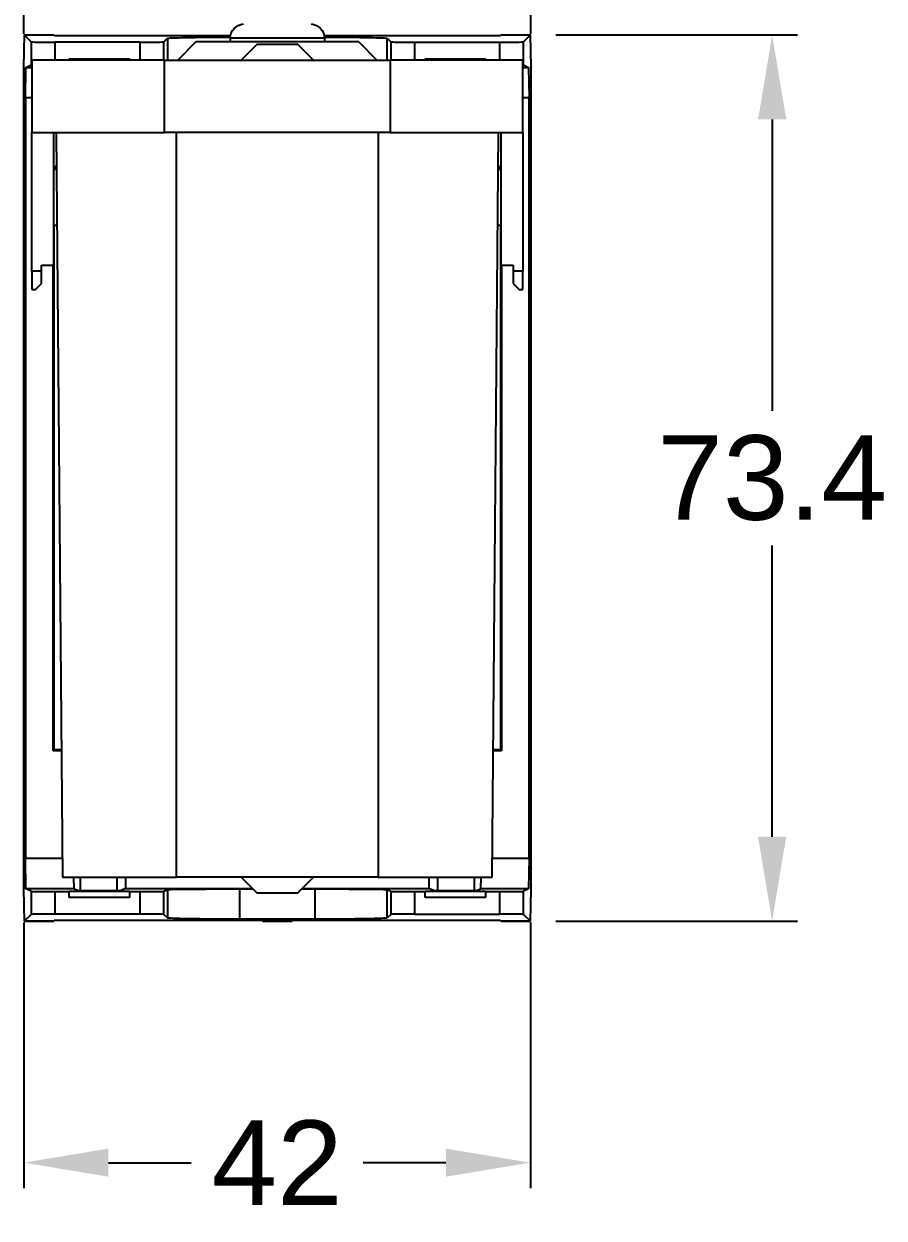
# Model space of a CAD drawing. Header units: millimetres. Extents: x 5401 to 6241, y 1473 to 2067.
# Drawn here: x 5970.4 to 6041.7, y 1642.8 to 1741.7 of the extents above; entities that cross this region are included whole.
import ezdxf

# ---------------------------------------------------------------- set-up
doc = ezdxf.new("R2010")
doc.units = ezdxf.units.MM
doc.layers.add('DIM', color=3, linetype='Continuous')
doc.styles.get("Standard").update_dxf_attribs({"font": 'arial.ttf'})
doc.dimstyles.new('사본 ISO-25', dxfattribs={"dimtxt": 7, "dimasz": 7, "dimexe": 2.1, "dimexo": 2.1, "dimgap": 2, "dimtad": 1, "dimtih": 1, "dimtoh": 1, "dimdec": 1, "dimdsep": 46, "dimtxsty": 'Standard', "dimcen": 0, "dimclrd": 3, "dimclre": 3, "dimclrt": 4, "dimazin": 2, "dimtp": 0.1, "dimtm": 0.1, "dimtfac": 0.714286, "dimtdec": 1, "dimtmove": 0, "dimatfit": 3, "dimfxl": 1, "dimarcsym": 0})

# ---------------------------------------------------------------- blocks, each defined once
blk = doc.blocks.new('*D152')
at = {"layer": 'DIM', "color": 3, "lineweight": -2, "transparency": 16777216}
for p, q in [((5970.4, 1667.284), (5970.4, 1645.284)), ((6012.365, 1667.284), (6012.365, 1645.284)), ((5977.4, 1647.384), (5984.264, 1647.384)), ((6005.365, 1647.384), (5998.501, 1647.384))]:
    blk.add_line(p, q, dxfattribs=at)
at = {"layer": 'DIM', "color": 3, "transparency": 16777216}
for points in [[(5977.4, 1648.55), (5977.4, 1646.217), (5970.4, 1647.384)], [(6005.365, 1648.55), (6005.365, 1646.217), (6012.365, 1647.384)]]:
    blk.add_solid(points, dxfattribs=at)
at = {"layer": 'DIM', "color": 4, "transparency": 16777216, "insert": (5991.382, 1647.384), "char_height": 7, "attachment_point": 5}
blk.add_mtext('42', dxfattribs=at)
blk = doc.blocks.new('*D154')
at = {"layer": 'DIM', "color": 3, "lineweight": -2, "transparency": 16777216}
for p, q in [((6014.465, 1740.813), (6034.5, 1740.813)), ((6032.4, 1733.813), (6032.4, 1709.675)), ((6032.4, 1674.384), (6032.4, 1698.522)), ((6014.465, 1667.384), (6034.5, 1667.384))]:
    blk.add_line(p, q, dxfattribs=at)
at = {"layer": 'DIM', "color": 3, "transparency": 16777216}
for points in [[(6031.233, 1733.813), (6033.567, 1733.813), (6032.4, 1740.813)], [(6031.233, 1674.384), (6033.567, 1674.384), (6032.4, 1667.384)]]:
    blk.add_solid(points, dxfattribs=at)
at = {"layer": 'DIM', "color": 4, "transparency": 16777216, "insert": (6032.4, 1704.098), "char_height": 7, "attachment_point": 5}
blk.add_mtext('73.4', dxfattribs=at)
blk = doc.blocks.new('*D155')
at = {"layer": 'DIM', "color": 3, "lineweight": -2, "transparency": 16777216}
for p, q in [((5970.4, 1740.913), (5970.4, 1762.913)), ((6012.4, 1740.913), (6012.4, 1762.913)), ((5977.4, 1760.813), (6005.4, 1760.813)), ((6012.4, 1760.813), (6033.637, 1760.813))]:
    blk.add_line(p, q, dxfattribs=at)
at = {"layer": 'DIM', "color": 3, "transparency": 16777216}
for points in [[(5977.4, 1761.98), (5977.4, 1759.646), (5970.4, 1760.813)], [(6005.4, 1761.98), (6005.4, 1759.646), (6012.4, 1760.813)]]:
    blk.add_solid(points, dxfattribs=at)
at = {"layer": 'DIM', "color": 4, "transparency": 16777216, "insert": (6026.519, 1766.327), "char_height": 7, "attachment_point": 5}
blk.add_mtext('42', dxfattribs=at)

msp = doc.modelspace()

# ---------------------------------------------------------------- linework, layer by layer
at = {"extrusion": (0, 0, -1)}
for p, q in [((5971.003, 1740.246), (5970.435, 1740.813)), ((5970.435, 1740.813), (5972.848, 1740.813)), ((5970.435, 1740.813), (5972.848, 1740.813)), ((5972.9, 1740.761), (5972.848, 1740.813)), ((5972.9, 1740.761), (5987.521, 1740.761)), ((5982.007, 1740.246), (5982.297, 1740.536)), ((5982.297, 1740.536), (5982.297, 1738.737)), ((5995.3, 1740.537), (5987.5, 1740.537)), ((5987.5, 1740.537), (5987.5, 1740.237)), ((5995.279, 1740.761), (6009.9, 1740.761)), ((5995.3, 1740.537), (5995.3, 1740.237)), ((6000.503, 1740.536), (6000.793, 1740.246)), ((6000.503, 1738.737), (6000.503, 1740.536)), ((6009.952, 1740.813), (6009.9, 1740.761)), ((6009.952, 1740.813), (6012.364, 1740.813)), ((6009.952, 1740.813), (6012.365, 1740.813)), ((6012.364, 1740.813), (6011.797, 1740.246)), ((5971.003, 1740.246), (5971.003, 1738.331)), ((5980.007, 1740.211), (5973.002, 1740.211)), ((5973.002, 1738.737), (5973.002, 1740.211)), ((5980.007, 1740.211), (5980.007, 1738.737)), ((5982.007, 1738.737), (5982.007, 1740.246)), ((5984.65, 1740.237), (5983.15, 1738.737)), ((5998.15, 1740.237), (5984.65, 1740.237)), ((5989.7, 1740.037), (5988.4, 1738.737)), ((5993.1, 1740.037), (5989.7, 1740.037)), ((5994.4, 1738.737), (5993.1, 1740.037)), ((5998.15, 1740.237), (5999.65, 1738.737)), ((6000.793, 1740.246), (6000.793, 1738.737)), ((6002.793, 1740.211), (6009.797, 1740.211)), ((6002.793, 1738.737), (6002.793, 1740.211)), ((6009.797, 1740.211), (6009.797, 1738.737)), ((6011.797, 1738.331), (6011.797, 1740.246)), ((5970.4, 1669.384), (5970.4, 1738.813)), ((5982.05, 1738.737), (5971.05, 1738.737)), ((5971.05, 1738.737), (5971.05, 1732.737)), ((5974.15, 1738.737), (5974.15, 1738.848)), ((5974.15, 1738.848), (5979.15, 1738.848)), ((5979.15, 1738.848), (5979.15, 1738.737)), ((5982.05, 1738.737), (6000.75, 1738.737)), ((5982.05, 1732.737), (5982.05, 1738.737)), ((6011.75, 1738.737), (6000.75, 1738.737)), ((6000.75, 1738.737), (6000.75, 1732.737)), ((6003.65, 1738.737), (6003.65, 1738.848)), ((6003.65, 1738.848), (6008.65, 1738.848)), ((6008.65, 1738.848), (6008.65, 1738.737)), ((6011.75, 1732.737), (6011.75, 1738.737)), ((6012.4, 1738.813), (6012.4, 1669.384)), ((5970.531, 1735.595), (5970.574, 1738.117)), ((5970.574, 1738.117), (5971.003, 1738.331)), ((5970.574, 1738.117), (5971.05, 1738.117)), ((6011.75, 1738.117), (6012.225, 1738.117)), ((6011.797, 1738.331), (6012.225, 1738.117)), ((6012.225, 1738.117), (6012.269, 1735.595)), ((5971.05, 1735.595), (5970.531, 1735.595)), ((5970.531, 1735.595), (5970.531, 1672.601)), ((6012.269, 1735.595), (6011.75, 1735.595)), ((6012.269, 1672.601), (6012.269, 1735.595)), ((5971.05, 1732.737), (5982.05, 1732.737)), ((5971.05, 1721.237), (5971.05, 1732.737)), ((5972.85, 1732.737), (5972.85, 1721.737)), ((5973.067, 1732.737), (5973.606, 1671.037)), ((6000.75, 1732.737), (5982.05, 1732.737)), ((5983.047, 1671.037), (5983.047, 1732.737)), ((5999.747, 1732.737), (5999.747, 1671.037)), ((6000.75, 1732.737), (6011.75, 1732.737)), ((6009.189, 1671.037), (6009.727, 1732.737)), ((6009.95, 1721.737), (6009.95, 1732.737)), ((6011.75, 1732.737), (6011.75, 1721.237)), ((5973.09, 1730.067), (5972.85, 1729.539)), ((6009.95, 1729.526), (6009.704, 1730.067)), ((5973.134, 1725.037), (5972.85, 1725.037)), ((5972.9, 1681.598), (5972.9, 1725.037)), ((6009.95, 1725.037), (6009.66, 1725.037)), ((6009.9, 1725.037), (6009.9, 1681.598)), ((5971.85, 1721.237), (5971.85, 1721.737)), ((5971.85, 1721.737), (5972.85, 1721.737)), ((5972.813, 1681.511), (5972.813, 1721.737)), ((6009.95, 1721.737), (6010.95, 1721.737)), ((6009.987, 1721.737), (6009.987, 1681.511)), ((6010.95, 1721.737), (6010.95, 1721.237)), ((5971.85, 1721.237), (5971.05, 1721.237)), ((5971.05, 1721.237), (5971.05, 1719.737)), ((5971.85, 1720.237), (5971.85, 1721.237)), ((6011.75, 1721.237), (6010.95, 1721.237)), ((6010.95, 1721.237), (6010.95, 1720.237)), ((6011.75, 1719.737), (6011.75, 1721.237)), ((5971.05, 1719.737), (5971.35, 1719.737)), ((5971.35, 1719.737), (5971.85, 1720.237)), ((6010.95, 1720.237), (6011.45, 1719.737)), ((6011.45, 1719.737), (6011.75, 1719.737)), ((5972.813, 1681.511), (5972.9, 1681.598)), ((5973.514, 1681.511), (5972.813, 1681.511)), ((5973.513, 1681.598), (5972.9, 1681.598)), ((6009.987, 1681.511), (6009.28, 1681.511)), ((6009.9, 1681.598), (6009.281, 1681.598)), ((6009.9, 1681.598), (6009.987, 1681.511)), ((5970.531, 1672.601), (5973.592, 1672.601)), ((5970.574, 1670.08), (5970.531, 1672.601)), ((6009.202, 1672.601), (6012.269, 1672.601)), ((6012.269, 1672.601), (6012.225, 1670.08)), ((5973.606, 1671.037), (5983.047, 1671.037)), ((5974.517, 1671.037), (5974.533, 1670.08)), ((5975.097, 1669.896), (5975.097, 1671.037)), ((5978.097, 1671.037), (5978.097, 1669.896)), ((5978.81, 1671.037), (5978.81, 1670.101)), ((5999.747, 1671.037), (5983.047, 1671.037)), ((5988.397, 1671.037), (5989.697, 1669.737)), ((5993.097, 1669.737), (5994.397, 1671.037)), ((5999.747, 1671.037), (6009.189, 1671.037)), ((6003.99, 1670.101), (6003.99, 1671.037)), ((6004.697, 1669.896), (6004.697, 1671.037)), ((6007.697, 1671.037), (6007.697, 1669.896)), ((6008.266, 1670.08), (6008.283, 1671.037)), ((5974.533, 1670.08), (5970.574, 1670.08)), ((5971.003, 1669.866), (5970.574, 1670.08)), ((5971.003, 1669.866), (5971.003, 1667.951)), ((5973.002, 1669.848), (5974.15, 1669.848)), ((5973.002, 1667.986), (5973.002, 1669.848)), ((5974.15, 1669.875), (5974.15, 1669.848)), ((5974.15, 1669.875), (5979.15, 1669.875)), ((5974.15, 1669.348), (5974.15, 1669.848)), ((5979.15, 1669.348), (5974.15, 1669.348)), ((5974.9, 1669.896), (5974.533, 1670.08)), ((5978.4, 1669.896), (5974.9, 1669.896)), ((5978.81, 1670.101), (5978.4, 1669.896)), ((5978.81, 1670.101), (5989.332, 1670.101)), ((5979.15, 1669.848), (5979.15, 1669.875)), ((5979.15, 1669.848), (5980.007, 1669.848)), ((5979.15, 1669.848), (5979.15, 1669.348)), ((5980.007, 1669.848), (5980.007, 1667.986)), ((5982.007, 1669.866), (5982.297, 1670.011)), ((5982.007, 1667.951), (5982.007, 1669.866)), ((5982.297, 1670.011), (5982.297, 1667.661)), ((5988.296, 1670.062), (5989.372, 1670.062)), ((5988.296, 1667.558), (5988.296, 1670.062)), ((5989.697, 1669.737), (5993.097, 1669.737)), ((5993.423, 1670.062), (5994.504, 1670.062)), ((5993.462, 1670.101), (6003.99, 1670.101)), ((5994.504, 1670.062), (5994.504, 1667.558)), ((6000.503, 1670.011), (6000.793, 1669.866)), ((6000.503, 1667.661), (6000.503, 1670.011)), ((6000.793, 1669.866), (6000.793, 1667.951)), ((6002.793, 1669.848), (6003.65, 1669.848)), ((6002.793, 1667.986), (6002.793, 1669.848)), ((6003.65, 1669.875), (6003.65, 1669.848)), ((6003.65, 1669.875), (6008.65, 1669.875)), ((6003.65, 1669.348), (6003.65, 1669.848)), ((6008.65, 1669.348), (6003.65, 1669.348)), ((6004.4, 1669.896), (6003.99, 1670.101)), ((6007.9, 1669.896), (6004.4, 1669.896)), ((6008.266, 1670.08), (6007.9, 1669.896)), ((6012.225, 1670.08), (6008.266, 1670.08)), ((6008.65, 1669.848), (6008.65, 1669.875)), ((6008.65, 1669.848), (6009.797, 1669.848)), ((6008.65, 1669.848), (6008.65, 1669.348)), ((6009.797, 1669.848), (6009.797, 1667.986)), ((6012.225, 1670.08), (6011.797, 1669.866)), ((6011.797, 1667.951), (6011.797, 1669.866)), ((5970.435, 1667.384), (5971.003, 1667.951)), ((5972.848, 1667.384), (5970.435, 1667.384)), ((5970.435, 1667.384), (5972.848, 1667.384)), ((5972.848, 1667.384), (5972.9, 1667.436)), ((5990.15, 1667.436), (5972.9, 1667.436)), ((5980.007, 1667.986), (5973.002, 1667.986)), ((5982.297, 1667.661), (5982.007, 1667.951)), ((5994.504, 1667.558), (5988.296, 1667.558)), ((5990.15, 1667.436), (5990.202, 1667.384)), ((5992.598, 1667.384), (5990.202, 1667.384)), ((5990.202, 1667.384), (5992.598, 1667.384)), ((5992.598, 1667.384), (5992.65, 1667.436)), ((6009.9, 1667.436), (5992.65, 1667.436)), ((6000.793, 1667.951), (6000.503, 1667.661)), ((6002.793, 1667.986), (6009.797, 1667.986)), ((6009.9, 1667.436), (6009.952, 1667.384)), ((6012.364, 1667.384), (6009.952, 1667.384)), ((6009.952, 1667.384), (6012.365, 1667.384)), ((6011.797, 1667.951), (6012.364, 1667.384))]:
    msp.add_line(p, q, dxfattribs=at)
for centre, start, end in [((-5988.7, 1740.537), 0, 85.21981), ((-5994.1, 1740.537), 94.78019, 180)]:
    msp.add_arc(centre, 1.2, start, end, dxfattribs=at)
for centre, major_axis, ratio, start_param, end_param in [((5970.435, 1738.813), (0, 2), 0.017455, -0.017453, 1.570796), ((6012.365, 1738.813), (0, -2), 0.017455, 1.570796, 3.159046), ((5973.002, 1740.246), (2, 0), 0.017455, 3.159046, 4.712389), ((5980.007, 1740.246), (2, 0), 0.017455, -1.570796, -0.017453), ((6002.793, 1740.246), (2, 0), 0.017455, 3.159046, 4.712389), ((6009.797, 1740.246), (-2, 0), 0.017455, 1.570796, 3.124139), ((5973.002, 1738.331), (-2, 0), 0.008727, -0.218316, -0.017453), ((6009.797, 1738.331), (-2, 0), 0.008727, 3.159046, 3.359908), ((5970.435, 1669.384), (0, 2), 0.017455, 1.570796, 3.159046), ((5973.002, 1669.866), (-2, 0), 0.008727, 0.017453, 1.570796), ((5980.007, 1669.866), (-2, 0), 0.008727, 1.570796, 3.124139), ((6002.793, 1669.866), (-2, 0), 0.008727, 0.017453, 1.570796), ((6009.797, 1669.866), (-2, 0), 0.008727, 1.570796, 3.124139), ((6012.365, 1669.384), (0, -2), 0.017455, -0.017453, 1.570796), ((5973.002, 1667.951), (-2, 0), 0.017455, -1.570796, -0.017453), ((5980.007, 1667.951), (2, 0), 0.017455, 0.017453, 1.570796), ((6002.793, 1667.951), (2, 0), 0.017455, 1.570796, 3.124139), ((6009.797, 1667.951), (2, 0), 0.017455, 0.017453, 1.570796)]:
    msp.add_ellipse(centre, major_axis=major_axis, ratio=ratio, start_param=start_param, end_param=end_param)
for centre, major_axis, ratio, start_param, end_param in [((5972.848, 1738.813), (0, -2), 0.017455, 3.141593, 3.159046), ((5988.296, 1740.534), (6, 0), 0.017455, 3.159046, 4.580019), ((5994.504, 1740.534), (6, 0), 0.017455, -1.438426, -0.017453), ((6009.952, 1738.813), (0, 2), 0.017455, -0.017453, 0), ((5988.296, 1670.01), (-6, 0), 0.008727, 0.017453, 1.570796), ((5994.504, 1670.01), (-6, 0), 0.008727, 1.570796, 3.124139), ((5972.848, 1669.384), (0, -2), 0.017455, -0.017453, 0), ((5988.296, 1667.663), (-6, 0), 0.017455, -1.570796, -0.017453), ((5990.202, 1669.384), (0, 2), 0.017455, 3.141593, 3.159046), ((5992.598, 1669.384), (0, -2), 0.017455, -0.017453, 0), ((5994.504, 1667.663), (-6, 0), 0.017455, 3.159046, 4.712389), ((6009.952, 1669.384), (0, 2), 0.017455, 3.141593, 3.159046)]:
    msp.add_ellipse(centre, major_axis=major_axis, ratio=ratio, start_param=start_param, end_param=end_param, dxfattribs=at)

# ---------------------------------------------------------------- dimensions: what is measured, and where the dimension line sits
at = {"layer": 'DIM'}
dim = msp.add_linear_dim(base=(6012.4, 1760.813), p1=(5970.4, 1738.813), p2=(6012.4, 1738.813), dimstyle='사본 ISO-25', dxfattribs=at)
dim.commit()
dim.dimension.update_dxf_attribs({"geometry": '*D155', "text_midpoint": (6026.519, 1760.813), "dimtype": 160})
dim = msp.add_linear_dim(base=(6032.4, 1740.813), p1=(6012.365, 1667.384), p2=(6012.365, 1740.813), angle=90, dimstyle='사본 ISO-25', override={"dimtad": 0}, dxfattribs=at)
dim.commit()
dim.dimension.update_dxf_attribs({"geometry": '*D154', "text_midpoint": (6032.4, 1704.098)})
dim = msp.add_linear_dim(base=(6012.365, 1647.384), p1=(5970.4, 1669.384), p2=(6012.365, 1669.384), dimstyle='사본 ISO-25', override={"dimtad": 0}, dxfattribs=at)
dim.commit()
dim.dimension.update_dxf_attribs({"geometry": '*D152', "text_midpoint": (5991.382, 1647.384), "dimtype": 160})

doc.saveas('drawing.dxf')
